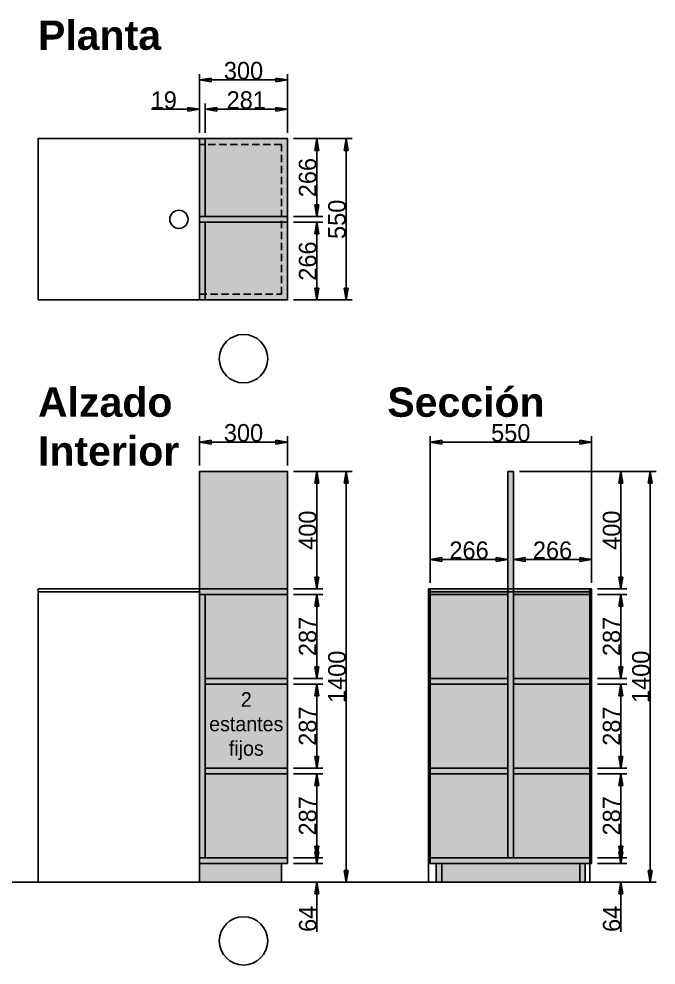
# Model space of a CAD drawing. Header units: millimetres. Extents: x -61063 to 17762, y -100319 to 2880.
# Drawn here: x -15780 to -13609, y -48714 to -45489 of the extents above; entities that cross this region are included whole.
import ezdxf

# ---------------------------------------------------------------- set-up
doc = ezdxf.new("R2010")
doc.units = ezdxf.units.MM
doc.header["$PDMODE"] = 35
doc.header["$PDSIZE"] = 5
doc.linetypes.add('Discontinua JB', pattern=[0.75, 0.5, -0.25])
doc.layers.add('1001 concep color Blau Fosc', color=7, linetype='Continuous', true_color=0x003e84)
for name, color, linetype in [('Cotas bloques dinámicos PM espacio', 10, 'Continuous'), ('Linea Capa Color 0000 JB', 7, 'Continuous'), ('Linea Capa Color 0008 Gris JB', 8, 'Continuous'), ('Linea Capa Color 0202 Lila Parets JB', 202, 'Continuous'), ('Linea Capa Color 0253 Gris Clar JB', 253, 'Continuous')]:
    doc.layers.add(name, color=color, linetype=linetype)
doc.styles.add('Helvetica Light', font='HelveticaNeueLTCom-Th.ttf')
doc.styles.add('Jordi Ava', font='Avant Garde MEdium BT.ttf')
doc.dimstyles.new('Jordi Ava 2015', dxfattribs={"dimtxt": 60, "dimasz": 40, "dimexe": 20, "dimexo": 20, "dimgap": 0.09, "dimtad": 1, "dimdec": 0, "dimzin": 0, "dimdsep": 46, "dimtxsty": 'Jordi Ava', "dimblk": 'CLOSED', "dimcen": 1.5, "dimclrd": 7, "dimclre": 7, "dimclrt": 256, "dimadec": 0, "dimazin": 0, "dimtfac": 0.05, "dimtdec": 0, "dimtofl": 0, "dimtmove": 0, "dimatfit": 3, "dimldrblk": 'CLOSED', "dimfxl": 90, "dimtolj": 1, "dimtzin": 0, "dimlwd": -1, "dimlwe": -1, "dimarcsym": 0})

# ---------------------------------------------------------------- blocks, each defined once
blk = doc.blocks.new('PM202401301630')
at = {"layer": 'Linea Capa Color 0008 Gris JB'}
h = blk.add_hatch(color=256, dxfattribs=at)
h.set_gradient(color1=(0, 127, 255), one_color=1, tint=1, name='INVCYLINDER')
h.paths.add_polyline_path([(349.2, 1345.3), (355.5, 1372.2), (371.4, 1391.2), (363.5, 1410.2), (385.6, 1438.7), (401.5, 1438.7), (413.7, 1421.3), (403.9, 1407), (403.9, 1391.2), (412.6, 1367.4), (418.1, 1360.8), (418.1, 1332.6), (394.4, 1190.3)])
at = {"layer": 'Linea Capa Color 0008 Gris JB', "linetype": 'Continuous'}
for p, q in [((309.6, 1484.7), (311.2, 1487.8)), ((315.9, 1459.3), (309.6, 1484.7)), ((385.6, 1438.7), (363.5, 1410.2)), ((401.5, 1438.7), (385.6, 1438.7)), ((418.1, 1415), (401.5, 1438.7)), ((371.4, 1391.2), (355.5, 1372.2)), ((363.5, 1410.2), (371.4, 1391.2)), ((418.1, 1397.5), (418.1, 1415)), ((426.8, 1384.9), (418.1, 1397.5)), ((355.5, 1372.2), (349.2, 1345.3))]:
    blk.add_line(p, q, dxfattribs=at)
for points in [[(445.8, 1652.6), (437.9, 1651), (436.3, 1657.3), (463.3, 1645.4), (496.5, 1645.4), (517.1, 1636.7), (531.4, 1658.9), (513.9, 1693.7), (493.4, 1708), (403.1, 1728.6), (363.5, 1704.8)], [(332.6, 1510), (332.6, 1529), (316.7, 1540.1), (317.1, 1581.3), (317.1, 1627.2), (312.8, 1639.9), (328.6, 1666.8), (350.8, 1692.2)], [(441.1, 1649.4), (436.3, 1641.5), (427.6, 1632), (427.6, 1616.1), (409.4, 1574.9), (403.1, 1559.9), (382.5, 1559.9), (382.5, 1570.2)], [(369.8, 1559.1), (357.1, 1559.1), (346, 1603.5), (352.4, 1619.3), (357.1, 1617.7)], [(519.5, 1600.3), (519.5, 1624)], [(369.8, 1603.5), (369.8, 1609.8)], [(455.3, 1597.1), (483.8, 1597.1), (485.4, 1606.6)], [(493.1, 1605.4), (487.6, 1606.5), (460.1, 1608.2)], [(479.1, 1595.5), (471.2, 1589.2), (461.7, 1597.1)], [(485.8, 1546.2), (487.4, 1537.5), (510.9, 1537.5), (510.8, 1560.7), (509.2, 1581.9)], [(512.4, 1590.8), (510.8, 1582.9), (506, 1587.6), (515.5, 1590.8)], [(407.8, 1497.3), (395.1, 1511.6), (377.7, 1546.4)], [(503.3, 1535.1), (499.2, 1517.9), (473.1, 1523.2), (467.1, 1527.1)], [(434.7, 1460.9), (384.1, 1451.4), (349.2, 1481.5), (330.2, 1498.9), (293.8, 1478.3)], [(423.7, 1486.2), (417.3, 1489.4)], [(439.5, 1456.1), (444.2, 1470.4), (480.7, 1470.4), (491.8, 1492.6), (493.6, 1505.7)], [(490.2, 1510), (480.7, 1511.6)], [(439.3, 1451), (439.5, 1453), (436.3, 1464.1), (442.1, 1464.1)], [(445.8, 1470.4), (444.2, 1456.1), (441.1, 1457.7)], [(413.7, 1421.3), (403.9, 1407), (403.9, 1391.2), (412.6, 1367.4), (420.5, 1357.9), (422.1, 1357.9)], [(365, 1407), (350.8, 1389.6)], [(426.8, 1384.9), (433.2, 1402.3)], [(418.1, 1332.6), (418.1, 1360.8)]]:
    blk.add_lwpolyline(points, dxfattribs=at)
at = {"layer": 'Linea Capa Color 0008 Gris JB'}
for points in [[(92.6, 775), (94.3, 789), (105.3, 840), (117.9, 893.8), (108.4, 980.9), (87.8, 1053.8), (108.4, 1212.2), (108.4, 1239.1), (94.2, 1286.7), (102.1, 1312), (119.5, 1400.7), (133.8, 1421.3), (195.6, 1440.3), (277.9, 1460.9), (293.8, 1478.3), (311.4, 1488.3), (309.6, 1484.7), (315.9, 1459.3), (394.4, 1190.3), (426.8, 1384.9), (433.2, 1402.3), (439.3, 1451), (449, 1453), (488.6, 1426), (525, 1413.4), (583.6, 1370.6), (591.6, 1204.3), (559.9, 1123.5), (520.3, 1044.3), (506, 995.2), (513.9, 973), (544.8, 794), (544.8, 742.1), (499.7, 713.2), (480.7, 661), (464.8, 596), (428.4, 459.8), (404.6, 350.5), (412.6, 334.7), (425.2, 265), (439.5, 261.8), (452.2, 250.7), (505.2, 174.7), (505.2, 147.8), (496.5, 127.2), (488.6, 128.7), (479.9, 116.1), (479.9, 89.1), (491.8, 49.5), (480.7, 11.5), (453.8, 0), (428.4, 0), (407.7, 0), (399.1, 6.8), (399.9, 44.8), (404.6, 86), (401.5, 97.1), (388.8, 106.6), (349.2, 173.1), (342.9, 171.5), (319.1, 93.1), (300.1, 93.1), (290.6, 84.4), (301.7, 73.3), (312.8, 40), (325.4, 20), (321.5, 0), (293.8, 0), (249.4, 0), (228.8, 6.8), (205.1, 44.8), (194, 54.3), (190.8, 79.6), (211.4, 176.3), (244.7, 228.5), (263.7, 342.6), (244.7, 375.8), (232.8, 390.1), (232.8, 407.5), (211.4, 421.8), (201.9, 431.3), (203.5, 475.6), (201.1, 494.6), (201.1, 543.8), (179.7, 634), (173.4, 727.5), (113.2, 751.3)], [(479.1, 1276.4), (494.9, 1276.4), (523.4, 1275.6), (528.2, 1285.1), (513.2, 1290.1), (513.2, 1305.7), (482.3, 1285.1)]]:
    blk.add_lwpolyline(points, close=True, dxfattribs=at)
at = {"layer": 'Linea Capa Color 0202 Lila Parets JB', "ltscale": 10}
blk.add_line((0, 0), (700, 0), dxfattribs=at)
for p in [(0, 0), (700, 0)]:
    blk.add_point(p, dxfattribs=at)
blk = doc.blocks.new('PM202401301600')
at = {"layer": 'Linea Capa Color 0202 Lila Parets JB', "ltscale": 10}
blk.add_line((700, 0), (4334.2, 0), dxfattribs=at)
at = {"layer": 'Linea Capa Color 0253 Gris Clar JB', "ltscale": 50}
for points in [[(2235.6, 1984.6), (2785.6, 1984.6), (2785.6, 2534.6), (2235.6, 2534.6)], [(1785.6, 990), (1235.6, 990), (1235.6, 1000), (1785.6, 1000)], [(2785.6, 990), (2235.6, 990), (2235.6, 1000), (2785.6, 1000)], [(4115.7, 990), (3565.7, 990), (3565.7, 1000), (4115.7, 1000)], [(1235.6, 0), (1785.6, 0), (1785.6, 990), (1235.6, 990)], [(2235.6, 0), (2785.6, 0), (2785.6, 990), (2235.6, 990)], [(3565.7, 0), (4115.7, 0), (4115.7, 990), (3565.7, 990)]]:
    blk.add_lwpolyline(points, close=True, dxfattribs=at)
blk.add_circle((2715.6, 2259.6), 31, dxfattribs=at)
at = {"layer": 'Linea Capa Color 0000 JB', "ltscale": 10}
blk.add_blockref('PM202401301630', (0, 0), dxfattribs=at)
at = {"layer": '1001 concep color Blau Fosc', "char_height": 100, "width": 597.569, "style": 'Helvetica Light'}
for s, insert, attachment_point in [('{\\fHelveticaNeueLT Com 35 Th|b1|i0|c0|p34;Planta}', (2235.6, 2937.3), 1), ('{\\fHelveticaNeueLT Com 35 Th|b1|i0|c0|p34;Alzado\\PExterior}', (1785.6, 1686.4), 3), ('{\\fHelveticaNeueLT Com 35 Th|b1|i0|c0|p34;Alzado\\PInterior}', (2235.6, 1686.4), 1), ('{\\fHelveticaNeueLT Com 35 Th|b1|i0|c0|p34;Sección}', (3425.7, 1686.4), 1)]:
    blk.add_mtext(s, dxfattribs=dict(at, insert=insert, attachment_point=attachment_point))
blk = doc.blocks.new('_Closed')
at = {"color": 0, "linetype": 'ByBlock', "lineweight": -2}
for p, q in [((-1, 0.167), (0, 0)), ((-1, 0.167), (-1, -0.167)), ((0, 0), (-1, -0.167)), ((0, 0), (-1, 0))]:
    blk.add_line(p, q, dxfattribs=at)
blk = doc.blocks.new('*D4082')
at = {"layer": 'Cotas bloques dinámicos PM espacio', "color": 7, "ltscale": 50, "transparency": 16777216}
for p, q in [((320, 550), (520, 550)), ((500, 40), (500, 510)), ((320, 0), (520, 0))]:
    blk.add_line(p, q, dxfattribs=at)
at = {"layer": 'Defpoints', "color": 0, "ltscale": 50, "transparency": 16777216}
for p in [(300, 550), (500, 550), (300, 0)]:
    blk.add_point(p, dxfattribs=at)
at = {"layer": 'Cotas bloques dinámicos PM espacio', "color": 7, "ltscale": 50, "transparency": 16777216, "xscale": 40, "yscale": 40, "zscale": 40}
for p, rotation in [((500, 550), 90), ((500, 0), 270)]:
    blk.add_blockref('_Closed', p, dxfattribs=dict(at, rotation=rotation))
at = {"layer": 'Cotas bloques dinámicos PM espacio', "ltscale": 50, "transparency": 16777216, "insert": (468.8, 275), "char_height": 60, "attachment_point": 5, "rotation": 90, "style": 'Jordi Ava'}
blk.add_mtext('\\A1;550', dxfattribs=at)
blk = doc.blocks.new('*D4079')
at = {"layer": 'Cotas bloques dinámicos PM espacio', "color": 7, "ltscale": 50, "transparency": 16777216}
for p, q in [((0, 570), (0, 770)), ((40, 750), (260, 750)), ((300, 570), (300, 770))]:
    blk.add_line(p, q, dxfattribs=at)
at = {"layer": 'Defpoints', "color": 0, "ltscale": 50, "transparency": 16777216}
for p in [(300, 750), (0, 550), (300, 550)]:
    blk.add_point(p, dxfattribs=at)
at = {"layer": 'Cotas bloques dinámicos PM espacio', "color": 7, "ltscale": 50, "transparency": 16777216, "xscale": 40, "yscale": 40, "zscale": 40, "rotation": 180}
blk.add_blockref('_Closed', (0, 750), dxfattribs=at)
at = {"layer": 'Cotas bloques dinámicos PM espacio', "color": 7, "ltscale": 50, "transparency": 16777216, "xscale": 40, "yscale": 40, "zscale": 40}
blk.add_blockref('_Closed', (300, 750), dxfattribs=at)
at = {"layer": 'Cotas bloques dinámicos PM espacio', "ltscale": 50, "transparency": 16777216, "insert": (150, 781.3), "char_height": 60, "attachment_point": 5, "style": 'Jordi Ava'}
blk.add_mtext('\\A1;300', dxfattribs=at)
blk = doc.blocks.new('*D4078')
at = {"layer": 'Cotas bloques dinámicos PM espacio', "color": 7, "ltscale": 50, "transparency": 16777216}
for p, q in [((19, 570), (19, 670)), ((59, 650), (260, 650)), ((300, 570), (300, 670))]:
    blk.add_line(p, q, dxfattribs=at)
at = {"layer": 'Defpoints', "color": 0, "ltscale": 50, "transparency": 16777216}
for p in [(300, 650), (19, 550), (300, 550)]:
    blk.add_point(p, dxfattribs=at)
at = {"layer": 'Cotas bloques dinámicos PM espacio', "color": 7, "ltscale": 50, "transparency": 16777216, "xscale": 40, "yscale": 40, "zscale": 40, "rotation": 180}
blk.add_blockref('_Closed', (19, 650), dxfattribs=at)
at = {"layer": 'Cotas bloques dinámicos PM espacio', "color": 7, "ltscale": 50, "transparency": 16777216, "xscale": 40, "yscale": 40, "zscale": 40}
blk.add_blockref('_Closed', (300, 650), dxfattribs=at)
at = {"layer": 'Cotas bloques dinámicos PM espacio', "ltscale": 50, "transparency": 16777216, "insert": (159.5, 681.2), "char_height": 60, "attachment_point": 5, "style": 'Jordi Ava'}
blk.add_mtext('\\A1;281', dxfattribs=at)
blk = doc.blocks.new('*D4150')
at = {"layer": 'Cotas bloques dinámicos PM espacio', "color": 7, "ltscale": 50, "transparency": 16777216}
for p, q in [((-40, 650), (-163.3, 650)), ((0, 570), (0, 670)), ((19, 570), (19, 670)), ((59, 650), (99, 650))]:
    blk.add_line(p, q, dxfattribs=at)
at = {"layer": 'Defpoints', "color": 0, "ltscale": 50, "transparency": 16777216}
for p in [(0, 650), (0, 550), (19, 550)]:
    blk.add_point(p, dxfattribs=at)
at = {"layer": 'Cotas bloques dinámicos PM espacio', "color": 7, "ltscale": 50, "transparency": 16777216, "xscale": 40, "yscale": 40, "zscale": 40}
blk.add_blockref('_Closed', (0, 650), dxfattribs=at)
at = {"layer": 'Cotas bloques dinámicos PM espacio', "color": 7, "ltscale": 50, "transparency": 16777216, "xscale": 40, "yscale": 40, "zscale": 40, "rotation": 180}
blk.add_blockref('_Closed', (19, 650), dxfattribs=at)
at = {"layer": 'Cotas bloques dinámicos PM espacio', "ltscale": 50, "transparency": 16777216, "insert": (-121.6, 680.7), "char_height": 60, "attachment_point": 5, "style": 'Jordi Ava'}
blk.add_mtext('\\A1;19', dxfattribs=at)
blk = doc.blocks.new('*D4081')
at = {"layer": 'Cotas bloques dinámicos PM espacio', "color": 7, "ltscale": 50, "transparency": 16777216}
for p, q in [((320, 550), (420, 550)), ((400, 324.5), (400, 510)), ((320, 284.5), (420, 284.5))]:
    blk.add_line(p, q, dxfattribs=at)
at = {"layer": 'Defpoints', "color": 0, "ltscale": 50, "transparency": 16777216}
for p in [(300, 550), (400, 550), (300, 284.5)]:
    blk.add_point(p, dxfattribs=at)
at = {"layer": 'Cotas bloques dinámicos PM espacio', "color": 7, "ltscale": 50, "transparency": 16777216, "xscale": 40, "yscale": 40, "zscale": 40}
for p, rotation in [((400, 550), 90), ((400, 284.5), 270)]:
    blk.add_blockref('_Closed', p, dxfattribs=dict(at, rotation=rotation))
at = {"layer": 'Cotas bloques dinámicos PM espacio', "ltscale": 50, "transparency": 16777216, "insert": (368.8, 417.2), "char_height": 60, "attachment_point": 5, "rotation": 90, "style": 'Jordi Ava'}
blk.add_mtext('\\A1;266', dxfattribs=at)
blk = doc.blocks.new('*D4080')
at = {"layer": 'Cotas bloques dinámicos PM espacio', "color": 7, "ltscale": 50, "transparency": 16777216}
for p, q in [((320, 265.5), (420.2, 265.5)), ((400.2, 225.5), (400.2, 40)), ((320, 0), (420.2, 0))]:
    blk.add_line(p, q, dxfattribs=at)
at = {"layer": 'Defpoints', "color": 0, "ltscale": 50, "transparency": 16777216}
for p in [(300, 265.5), (300, 0), (400.2, 0)]:
    blk.add_point(p, dxfattribs=at)
at = {"layer": 'Cotas bloques dinámicos PM espacio', "color": 7, "ltscale": 50, "transparency": 16777216, "xscale": 40, "yscale": 40, "zscale": 40}
for p, rotation in [((400.2, 265.5), 90), ((400.2, 0), 270)]:
    blk.add_blockref('_Closed', p, dxfattribs=dict(at, rotation=rotation))
at = {"layer": 'Cotas bloques dinámicos PM espacio', "ltscale": 50, "transparency": 16777216, "insert": (369, 132.7), "char_height": 60, "attachment_point": 5, "rotation": 90, "style": 'Jordi Ava'}
blk.add_mtext('\\A1;266', dxfattribs=at)
blk = doc.blocks.new('*D4077')
at = {"layer": 'Cotas bloques dinámicos PM espacio', "color": 7, "ltscale": 50, "transparency": 16777216}
for p, q in [((320, 1400), (420, 1400)), ((400, 1040), (400, 1360)), ((320, 1000), (420, 1000))]:
    blk.add_line(p, q, dxfattribs=at)
at = {"layer": 'Defpoints', "color": 0, "ltscale": 50, "transparency": 16777216}
for p in [(300, 1400), (400, 1400), (300, 1000)]:
    blk.add_point(p, dxfattribs=at)
at = {"layer": 'Cotas bloques dinámicos PM espacio', "color": 7, "ltscale": 50, "transparency": 16777216, "xscale": 40, "yscale": 40, "zscale": 40}
for p, rotation in [((400, 1400), 90), ((400, 1000), 270)]:
    blk.add_blockref('_Closed', p, dxfattribs=dict(at, rotation=rotation))
at = {"layer": 'Cotas bloques dinámicos PM espacio', "ltscale": 50, "transparency": 16777216, "insert": (368.8, 1200), "char_height": 60, "attachment_point": 5, "rotation": 90, "style": 'Jordi Ava'}
blk.add_mtext('\\A1;400', dxfattribs=at)
blk = doc.blocks.new('*D4076')
at = {"layer": 'Cotas bloques dinámicos PM espacio', "color": 7, "ltscale": 50, "transparency": 16777216}
for p, q in [((320, 981), (420, 981)), ((400, 941), (400, 734.3)), ((320, 694.3), (420, 694.3))]:
    blk.add_line(p, q, dxfattribs=at)
at = {"layer": 'Defpoints', "color": 0, "ltscale": 50, "transparency": 16777216}
for p in [(300, 981), (300, 694.3), (400, 694.3)]:
    blk.add_point(p, dxfattribs=at)
at = {"layer": 'Cotas bloques dinámicos PM espacio', "color": 7, "ltscale": 50, "transparency": 16777216, "xscale": 40, "yscale": 40, "zscale": 40}
for p, rotation in [((400, 981), 90), ((400, 694.3), 270)]:
    blk.add_blockref('_Closed', p, dxfattribs=dict(at, rotation=rotation))
at = {"layer": 'Cotas bloques dinámicos PM espacio', "ltscale": 50, "transparency": 16777216, "insert": (368.8, 837.7), "char_height": 60, "attachment_point": 5, "rotation": 90, "style": 'Jordi Ava'}
blk.add_mtext('\\A1;287', dxfattribs=at)
blk = doc.blocks.new('*D4075')
at = {"layer": 'Cotas bloques dinámicos PM espacio', "color": 7, "ltscale": 50, "transparency": 16777216}
for p, q in [((320, 675.3), (420, 675.3)), ((400, 635.3), (400, 428.7)), ((320, 388.7), (420, 388.7))]:
    blk.add_line(p, q, dxfattribs=at)
at = {"layer": 'Defpoints', "color": 0, "ltscale": 50, "transparency": 16777216}
for p in [(300, 675.3), (300, 388.7), (400, 388.7)]:
    blk.add_point(p, dxfattribs=at)
at = {"layer": 'Cotas bloques dinámicos PM espacio', "color": 7, "ltscale": 50, "transparency": 16777216, "xscale": 40, "yscale": 40, "zscale": 40}
for p, rotation in [((400, 675.3), 90), ((400, 388.7), 270)]:
    blk.add_blockref('_Closed', p, dxfattribs=dict(at, rotation=rotation))
at = {"layer": 'Cotas bloques dinámicos PM espacio', "ltscale": 50, "transparency": 16777216, "insert": (368.8, 532), "char_height": 60, "attachment_point": 5, "rotation": 90, "style": 'Jordi Ava'}
blk.add_mtext('\\A1;287', dxfattribs=at)
blk = doc.blocks.new('*D4151')
at = {"layer": 'Cotas bloques dinámicos PM espacio', "color": 7, "ltscale": 50, "transparency": 16777216}
for p, q in [((320, 1400), (520, 1400)), ((500, 40), (500, 1360)), ((301, 0), (520, 0))]:
    blk.add_line(p, q, dxfattribs=at)
at = {"layer": 'Defpoints', "color": 0, "ltscale": 50, "transparency": 16777216}
for p in [(300, 1400), (500, 1400), (281, 0)]:
    blk.add_point(p, dxfattribs=at)
at = {"layer": 'Cotas bloques dinámicos PM espacio', "color": 7, "ltscale": 50, "transparency": 16777216, "xscale": 40, "yscale": 40, "zscale": 40}
for p, rotation in [((500, 1400), 90), ((500, 0), 270)]:
    blk.add_blockref('_Closed', p, dxfattribs=dict(at, rotation=rotation))
at = {"layer": 'Cotas bloques dinámicos PM espacio', "ltscale": 50, "transparency": 16777216, "insert": (468.8, 700), "char_height": 60, "attachment_point": 5, "rotation": 90, "style": 'Jordi Ava'}
blk.add_mtext('\\A1;1400', dxfattribs=at)
blk = doc.blocks.new('*D4152')
at = {"layer": 'Cotas bloques dinámicos PM espacio', "color": 7, "ltscale": 50, "transparency": 16777216}
for p, q in [((0, 1420), (0, 1520)), ((300, 1420), (300, 1520)), ((260, 1500), (40, 1500))]:
    blk.add_line(p, q, dxfattribs=at)
at = {"layer": 'Defpoints', "color": 0, "ltscale": 50, "transparency": 16777216}
for p in [(0, 1500), (0, 1400), (300, 1400)]:
    blk.add_point(p, dxfattribs=at)
at = {"layer": 'Cotas bloques dinámicos PM espacio', "color": 7, "ltscale": 50, "transparency": 16777216, "xscale": 40, "yscale": 40, "zscale": 40, "rotation": 180}
blk.add_blockref('_Closed', (0, 1500), dxfattribs=at)
at = {"layer": 'Cotas bloques dinámicos PM espacio', "color": 7, "ltscale": 50, "transparency": 16777216, "xscale": 40, "yscale": 40, "zscale": 40}
blk.add_blockref('_Closed', (300, 1500), dxfattribs=at)
at = {"layer": 'Cotas bloques dinámicos PM espacio', "ltscale": 50, "transparency": 16777216, "insert": (150, 1531.3), "char_height": 60, "attachment_point": 5, "style": 'Jordi Ava'}
blk.add_mtext('\\A1;300', dxfattribs=at)
blk = doc.blocks.new('*D4074')
at = {"layer": 'Cotas bloques dinámicos PM espacio', "color": 7, "ltscale": 50, "transparency": 16777216}
for p, q in [((320, 369.7), (420, 369.7)), ((400, 329.7), (400, 123)), ((320, 83), (420, 83))]:
    blk.add_line(p, q, dxfattribs=at)
at = {"layer": 'Defpoints', "color": 0, "ltscale": 50, "transparency": 16777216}
for p in [(300, 369.7), (300, 83), (400, 83)]:
    blk.add_point(p, dxfattribs=at)
at = {"layer": 'Cotas bloques dinámicos PM espacio', "color": 7, "ltscale": 50, "transparency": 16777216, "xscale": 40, "yscale": 40, "zscale": 40}
for p, rotation in [((400, 369.7), 90), ((400, 83), 270)]:
    blk.add_blockref('_Closed', p, dxfattribs=dict(at, rotation=rotation))
at = {"layer": 'Cotas bloques dinámicos PM espacio', "ltscale": 50, "transparency": 16777216, "insert": (368.8, 226.3), "char_height": 60, "attachment_point": 5, "rotation": 90, "style": 'Jordi Ava'}
blk.add_mtext('\\A1;287', dxfattribs=at)
blk = doc.blocks.new('*D4073')
at = {"layer": 'Cotas bloques dinámicos PM espacio', "color": 7, "ltscale": 50, "transparency": 16777216}
for p, q in [((400, 104), (400, 144)), ((320, 64), (420, 64)), ((300, 0), (420, 0)), ((400, -40), (400, -169.6))]:
    blk.add_line(p, q, dxfattribs=at)
at = {"layer": 'Defpoints', "color": 0, "ltscale": 50, "transparency": 16777216}
for p in [(300, 64), (280, 0), (400, 0)]:
    blk.add_point(p, dxfattribs=at)
at = {"layer": 'Cotas bloques dinámicos PM espacio', "color": 7, "ltscale": 50, "transparency": 16777216, "xscale": 40, "yscale": 40, "zscale": 40}
for p, rotation in [((400, 64), 270), ((400, 0), 90)]:
    blk.add_blockref('_Closed', p, dxfattribs=dict(at, rotation=rotation))
at = {"layer": 'Cotas bloques dinámicos PM espacio', "ltscale": 50, "transparency": 16777216, "insert": (369.3, -124.8), "char_height": 60, "attachment_point": 5, "rotation": 90, "style": 'Jordi Ava'}
blk.add_mtext('\\A1;64', dxfattribs=at)
blk = doc.blocks.new('*D4087')
at = {"layer": 'Cotas bloques dinámicos PM espacio', "color": 7, "ltscale": 50, "transparency": 16777216}
for p, q in [((29.5, 1400), (395, 1400)), ((375, 1040), (375, 1360)), ((295, 1000), (395, 1000))]:
    blk.add_line(p, q, dxfattribs=at)
at = {"layer": 'Defpoints', "color": 0, "ltscale": 50, "transparency": 16777216}
for p in [(9.5, 1400), (375, 1400), (275, 1000)]:
    blk.add_point(p, dxfattribs=at)
at = {"layer": 'Cotas bloques dinámicos PM espacio', "color": 7, "ltscale": 50, "transparency": 16777216, "xscale": 40, "yscale": 40, "zscale": 40}
for p, rotation in [((375, 1400), 90), ((375, 1000), 270)]:
    blk.add_blockref('_Closed', p, dxfattribs=dict(at, rotation=rotation))
at = {"layer": 'Cotas bloques dinámicos PM espacio', "ltscale": 50, "transparency": 16777216, "insert": (343.8, 1200), "char_height": 60, "attachment_point": 5, "rotation": 90, "style": 'Jordi Ava'}
blk.add_mtext('\\A1;400', dxfattribs=at)
blk = doc.blocks.new('*D4088')
at = {"layer": 'Cotas bloques dinámicos PM espacio', "color": 7, "ltscale": 50, "transparency": 16777216}
for p, q in [((-275, 1020), (-275, 1520)), ((275, 1020), (275, 1520)), ((235, 1500), (-235, 1500))]:
    blk.add_line(p, q, dxfattribs=at)
at = {"layer": 'Defpoints', "color": 0, "ltscale": 50, "transparency": 16777216}
for p in [(-275, 1500), (-275, 1000), (275, 1000)]:
    blk.add_point(p, dxfattribs=at)
at = {"layer": 'Cotas bloques dinámicos PM espacio', "color": 7, "ltscale": 50, "transparency": 16777216, "xscale": 40, "yscale": 40, "zscale": 40, "rotation": 180}
blk.add_blockref('_Closed', (-275, 1500), dxfattribs=at)
at = {"layer": 'Cotas bloques dinámicos PM espacio', "color": 7, "ltscale": 50, "transparency": 16777216, "xscale": 40, "yscale": 40, "zscale": 40}
blk.add_blockref('_Closed', (275, 1500), dxfattribs=at)
at = {"layer": 'Cotas bloques dinámicos PM espacio', "ltscale": 50, "transparency": 16777216, "insert": (0, 1531.2), "char_height": 60, "attachment_point": 5, "style": 'Jordi Ava'}
blk.add_mtext('\\A1;550', dxfattribs=at)
blk = doc.blocks.new('*D4089')
at = {"layer": 'Cotas bloques dinámicos PM espacio', "color": 7, "ltscale": 50, "transparency": 16777216}
for p, q in [((9.5, 1020), (9.5, 1120)), ((235, 1100), (49.5, 1100)), ((275, 1020), (275, 1120))]:
    blk.add_line(p, q, dxfattribs=at)
at = {"layer": 'Defpoints', "color": 0, "ltscale": 50, "transparency": 16777216}
for p in [(9.5, 1100), (9.5, 1000), (275, 1000)]:
    blk.add_point(p, dxfattribs=at)
at = {"layer": 'Cotas bloques dinámicos PM espacio', "color": 7, "ltscale": 50, "transparency": 16777216, "xscale": 40, "yscale": 40, "zscale": 40, "rotation": 180}
blk.add_blockref('_Closed', (9.5, 1100), dxfattribs=at)
at = {"layer": 'Cotas bloques dinámicos PM espacio', "color": 7, "ltscale": 50, "transparency": 16777216, "xscale": 40, "yscale": 40, "zscale": 40}
blk.add_blockref('_Closed', (275, 1100), dxfattribs=at)
at = {"layer": 'Cotas bloques dinámicos PM espacio', "ltscale": 50, "transparency": 16777216, "insert": (142.2, 1131.2), "char_height": 60, "attachment_point": 5, "style": 'Jordi Ava'}
blk.add_mtext('\\A1;266', dxfattribs=at)
blk = doc.blocks.new('*D4090')
at = {"layer": 'Cotas bloques dinámicos PM espacio', "color": 7, "ltscale": 50, "transparency": 16777216}
for p, q in [((295, 675.3), (395, 675.3)), ((375, 635.3), (375, 428.7)), ((295, 388.7), (395, 388.7))]:
    blk.add_line(p, q, dxfattribs=at)
at = {"layer": 'Defpoints', "color": 0, "ltscale": 50, "transparency": 16777216}
for p in [(275, 675.3), (275, 388.7), (375, 388.7)]:
    blk.add_point(p, dxfattribs=at)
at = {"layer": 'Cotas bloques dinámicos PM espacio', "color": 7, "ltscale": 50, "transparency": 16777216, "xscale": 40, "yscale": 40, "zscale": 40}
for p, rotation in [((375, 675.3), 90), ((375, 388.7), 270)]:
    blk.add_blockref('_Closed', p, dxfattribs=dict(at, rotation=rotation))
at = {"layer": 'Cotas bloques dinámicos PM espacio', "ltscale": 50, "transparency": 16777216, "insert": (343.8, 532), "char_height": 60, "attachment_point": 5, "rotation": 90, "style": 'Jordi Ava'}
blk.add_mtext('\\A1;287', dxfattribs=at)
blk = doc.blocks.new('*D4083')
at = {"layer": 'Cotas bloques dinámicos PM espacio', "color": 7, "ltscale": 50, "transparency": 16777216}
for p, q in [((295, 981), (395, 981)), ((375, 941), (375, 734.3)), ((295, 694.3), (395, 694.3))]:
    blk.add_line(p, q, dxfattribs=at)
at = {"layer": 'Defpoints', "color": 0, "ltscale": 50, "transparency": 16777216}
for p in [(275, 981), (275, 694.3), (375, 694.3)]:
    blk.add_point(p, dxfattribs=at)
at = {"layer": 'Cotas bloques dinámicos PM espacio', "color": 7, "ltscale": 50, "transparency": 16777216, "xscale": 40, "yscale": 40, "zscale": 40}
for p, rotation in [((375, 981), 90), ((375, 694.3), 270)]:
    blk.add_blockref('_Closed', p, dxfattribs=dict(at, rotation=rotation))
at = {"layer": 'Cotas bloques dinámicos PM espacio', "ltscale": 50, "transparency": 16777216, "insert": (343.8, 837.7), "char_height": 60, "attachment_point": 5, "rotation": 90, "style": 'Jordi Ava'}
blk.add_mtext('\\A1;287', dxfattribs=at)
blk = doc.blocks.new('*D4084')
at = {"layer": 'Cotas bloques dinámicos PM espacio', "color": 7, "ltscale": 50, "transparency": 16777216}
for p, q in [((29.5, 1400), (495, 1400)), ((475, 40), (475, 1360)), ((276, 0), (495, 0))]:
    blk.add_line(p, q, dxfattribs=at)
at = {"layer": 'Defpoints', "color": 0, "ltscale": 50, "transparency": 16777216}
for p in [(9.5, 1400), (475, 1400), (256, 0)]:
    blk.add_point(p, dxfattribs=at)
at = {"layer": 'Cotas bloques dinámicos PM espacio', "color": 7, "ltscale": 50, "transparency": 16777216, "xscale": 40, "yscale": 40, "zscale": 40}
for p, rotation in [((475, 1400), 90), ((475, 0), 270)]:
    blk.add_blockref('_Closed', p, dxfattribs=dict(at, rotation=rotation))
at = {"layer": 'Cotas bloques dinámicos PM espacio', "ltscale": 50, "transparency": 16777216, "insert": (443.8, 700), "char_height": 60, "attachment_point": 5, "rotation": 90, "style": 'Jordi Ava'}
blk.add_mtext('\\A1;1400', dxfattribs=at)
blk = doc.blocks.new('*D4085')
at = {"layer": 'Cotas bloques dinámicos PM espacio', "color": 7, "ltscale": 50, "transparency": 16777216}
for p, q in [((295, 369.7), (395, 369.7)), ((375, 329.7), (375, 123)), ((295, 83), (395, 83))]:
    blk.add_line(p, q, dxfattribs=at)
at = {"layer": 'Defpoints', "color": 0, "ltscale": 50, "transparency": 16777216}
for p in [(275, 369.7), (275, 83), (375, 83)]:
    blk.add_point(p, dxfattribs=at)
at = {"layer": 'Cotas bloques dinámicos PM espacio', "color": 7, "ltscale": 50, "transparency": 16777216, "xscale": 40, "yscale": 40, "zscale": 40}
for p, rotation in [((375, 369.7), 90), ((375, 83), 270)]:
    blk.add_blockref('_Closed', p, dxfattribs=dict(at, rotation=rotation))
at = {"layer": 'Cotas bloques dinámicos PM espacio', "ltscale": 50, "transparency": 16777216, "insert": (343.8, 226.3), "char_height": 60, "attachment_point": 5, "rotation": 90, "style": 'Jordi Ava'}
blk.add_mtext('\\A1;287', dxfattribs=at)
blk = doc.blocks.new('*D4086')
at = {"layer": 'Cotas bloques dinámicos PM espacio', "color": 7, "ltscale": 50, "transparency": 16777216}
for p, q in [((375, 104), (375, 144)), ((295, 64), (395, 64)), ((275, 0), (395, 0)), ((375, -40), (375, -169.6))]:
    blk.add_line(p, q, dxfattribs=at)
at = {"layer": 'Defpoints', "color": 0, "ltscale": 50, "transparency": 16777216}
for p in [(275, 64), (255, 0), (375, 0)]:
    blk.add_point(p, dxfattribs=at)
at = {"layer": 'Cotas bloques dinámicos PM espacio', "color": 7, "ltscale": 50, "transparency": 16777216, "xscale": 40, "yscale": 40, "zscale": 40}
for p, rotation in [((375, 64), 270), ((375, 0), 90)]:
    blk.add_blockref('_Closed', p, dxfattribs=dict(at, rotation=rotation))
at = {"layer": 'Cotas bloques dinámicos PM espacio', "ltscale": 50, "transparency": 16777216, "insert": (344.3, -124.8), "char_height": 60, "attachment_point": 5, "rotation": 90, "style": 'Jordi Ava'}
blk.add_mtext('\\A1;64', dxfattribs=at)
blk = doc.blocks.new('*D4091')
at = {"layer": 'Cotas bloques dinámicos PM espacio', "color": 7, "ltscale": 50, "transparency": 16777216}
for p, q in [((-275, 1020), (-275, 1120)), ((-49.5, 1100), (-235, 1100)), ((-9.5, 1020), (-9.5, 1120))]:
    blk.add_line(p, q, dxfattribs=at)
at = {"layer": 'Defpoints', "color": 0, "ltscale": 50, "transparency": 16777216}
for p in [(-275, 1100), (-275, 1000), (-9.5, 1000)]:
    blk.add_point(p, dxfattribs=at)
at = {"layer": 'Cotas bloques dinámicos PM espacio', "color": 7, "ltscale": 50, "transparency": 16777216, "xscale": 40, "yscale": 40, "zscale": 40, "rotation": 180}
blk.add_blockref('_Closed', (-275, 1100), dxfattribs=at)
at = {"layer": 'Cotas bloques dinámicos PM espacio', "color": 7, "ltscale": 50, "transparency": 16777216, "xscale": 40, "yscale": 40, "zscale": 40}
blk.add_blockref('_Closed', (-9.5, 1100), dxfattribs=at)
at = {"layer": 'Cotas bloques dinámicos PM espacio', "ltscale": 50, "transparency": 16777216, "insert": (-142.2, 1131.2), "char_height": 60, "attachment_point": 5, "style": 'Jordi Ava'}
blk.add_mtext('\\A1;266', dxfattribs=at)
blk = doc.blocks.new('PM202401301615')
at = {"layer": 'Linea Capa Color 0000 JB', "ltscale": 50}
h = blk.add_hatch(color=254, dxfattribs=at)
h.dxf.hatch_style = 1
h.paths.add_polyline_path([(0, 0), (300, 0), (300, 550), (0, 550)])
at = {"layer": 'Cotas bloques dinámicos PM espacio', "ltscale": 10}
blk.add_circle((150, -200), 82.4, dxfattribs=at)
at = {"layer": 'Linea Capa Color 0000 JB', "ltscale": 50}
for points in [[(0, 0), (300, 0), (300, 550), (0, 550)], [(0, 284.5), (19, 284.5), (19, 550), (0, 550)], [(0, 0), (300, 0), (300, 550), (0, 550)], [(0, 265.5), (300, 265.5), (300, 284.5), (0, 284.5)], [(0, 0), (19, 0), (19, 265.5), (0, 265.5)]]:
    blk.add_lwpolyline(points, close=True, dxfattribs=at)
at = {"layer": 'Linea Capa Color 0000 JB', "linetype": 'Discontinua JB', "ltscale": 50}
blk.add_lwpolyline([(0, 20), (280, 20), (280, 530), (0, 530)], close=True, dxfattribs=at)
at = {"layer": 'Cotas bloques dinámicos PM espacio', "ltscale": 50}
for base, p1, p2, picture, middle in [((300, 750), (0, 550), (300, 550), '*D4079', (150, 781.3)), ((0, 650), (19, 550), (0, 550), '*D4150', (-121.6, 680.7)), ((300, 650), (19, 550), (300, 550), '*D4078', (159.5, 681.2))]:
    dim = blk.add_linear_dim(base=base, p1=p1, p2=p2, dimstyle='Jordi Ava 2015', dxfattribs=at)
    dim.commit()
    dim.dimension.update_dxf_attribs({"geometry": picture, "text_midpoint": middle})
for base, p1, p2, picture, middle in [((500, 550), (300, 0), (300, 550), '*D4082', (468.8, 275)), ((400, 550), (300, 284.5), (300, 550), '*D4081', (368.7561538, 417.25)), ((400.2020366, 0), (300, 265.5), (300, 0), '*D4080', (368.9581904, 132.75))]:
    dim = blk.add_linear_dim(base=base, p1=p1, p2=p2, angle=90, dimstyle='Jordi Ava 2015', dxfattribs=at)
    dim.commit()
    dim.dimension.update_dxf_attribs({"geometry": picture, "text_midpoint": middle})
blk = doc.blocks.new('PM202401301616')
at = {"layer": 'Linea Capa Color 0000 JB', "ltscale": 50}
h = blk.add_hatch(color=254, dxfattribs=at)
h.dxf.hatch_style = 1
h.paths.add_polyline_path([(300, 83), (0, 83), (0, 1400), (300, 1400)])
h.paths.add_polyline_path([(280, 0), (0, 0), (0, 64), (280, 64)])
h.paths.add_polyline_path([(300, 64), (0, 64), (0, 83), (300, 83)])
at = {"layer": 'Cotas bloques dinámicos PM espacio', "ltscale": 10}
blk.add_circle((150, -200), 82.4, dxfattribs=at)
at = {"layer": 'Linea Capa Color 0000 JB', "ltscale": 50}
for points in [[(300, 83), (0, 83), (0, 1400), (300, 1400)], [(300, 981), (0, 981), (0, 1000), (300, 1000)], [(19, 981), (19, 83), (0, 83), (0, 981)], [(300, 675.3), (19, 675.3), (19, 694.3), (300, 694.3)], [(300, 369.7), (19, 369.7), (19, 388.7), (300, 388.7)], [(300, 64), (0, 64), (0, 83), (300, 83)], [(280, 0), (0, 0), (0, 64), (280, 64)]]:
    blk.add_lwpolyline(points, close=True, dxfattribs=at)
at = {"layer": '1001 concep color Blau Fosc', "insert": (159.5, 532), "char_height": 50, "width": 281, "attachment_point": 5, "style": 'Jordi Ava'}
blk.add_mtext('{\\fAgency FB|b0|i0|c0|p34;2 estantes fijos}', dxfattribs=at)
at = {"layer": 'Cotas bloques dinámicos PM espacio', "ltscale": 50}
dim = blk.add_linear_dim(base=(0, 1500), p1=(300, 1400), p2=(0, 1400), dimstyle='Jordi Ava 2015', dxfattribs=at)
dim.commit()
dim.dimension.update_dxf_attribs({"geometry": '*D4152', "text_midpoint": (150, 1531.3)})
for base, p1, p2, picture, middle in [((500, 1400), (281, 0), (300, 1400), '*D4151', (468.8, 700)), ((400, 1400), (300, 1000), (300, 1400), '*D4077', (368.8, 1200)), ((400, 694.3), (300, 981), (300, 694.3), '*D4076', (368.8, 837.7)), ((400, 388.7), (300, 675.3), (300, 388.7), '*D4075', (368.8, 532)), ((400, 83), (300, 369.7), (300, 83), '*D4074', (368.8, 226.3)), ((400, 0), (300, 64), (280, 0), '*D4073', (369.3, -124.8))]:
    dim = blk.add_linear_dim(base=base, p1=p1, p2=p2, angle=90, dimstyle='Jordi Ava 2015', dxfattribs=at)
    dim.commit()
    dim.dimension.update_dxf_attribs({"geometry": picture, "text_midpoint": middle})
blk = doc.blocks.new('PM202401301617')
at = {"layer": 'Linea Capa Color 0000 JB', "ltscale": 50}
h = blk.add_hatch(color=8, dxfattribs=at)
h.dxf.hatch_style = 1
h.paths.add_polyline_path([(9.5, 1400), (9.5, 83), (-9.5, 83), (-9.5, 1400)])
h.paths.add_polyline_path([(275, 981), (9.5, 981), (9.5, 1000), (275, 1000)])
h.paths.add_polyline_path([(-275, 981), (-9.5, 981), (-9.5, 1000), (-275, 1000)])
h.paths.add_polyline_path([(-275, 675.3), (-9.5, 675.3), (-9.5, 694.3), (-275, 694.3)])
h.paths.add_polyline_path([(275, 675.3), (9.5, 675.3), (9.5, 694.3), (275, 694.3)])
h.paths.add_polyline_path([(-275, 369.7), (-9.5, 369.7), (-9.5, 388.7), (-275, 388.7)])
h.paths.add_polyline_path([(275, 369.7), (9.5, 369.7), (9.5, 388.7), (275, 388.7)])
h.paths.add_polyline_path([(-254, 0), (-235, 0), (-235, 64), (-254, 64)])
h.paths.add_polyline_path([(275, 64), (-275, 64), (-275, 83), (275, 83)])
h.paths.add_polyline_path([(254, 0), (235, 0), (235, 64), (254, 64)])
h = blk.add_hatch(color=254, dxfattribs=at)
h.dxf.hatch_style = 1
h.paths.add_polyline_path([(-9.5, 981), (-275, 981), (-275, 83), (-9.5, 83)])
h.paths.add_polyline_path([(9.5, 981), (275, 981), (275, 83), (9.5, 83)])
h.paths.add_polyline_path([(-254, 0), (254, 0), (254, 64), (-254, 64)])
for points in [[(9.5, 1400), (9.5, 83), (-9.5, 83), (-9.5, 1400)], [(-275, 981), (-9.5, 981), (-9.5, 1000), (-275, 1000)], [(275, 981), (9.5, 981), (9.5, 1000), (275, 1000)], [(-9.5, 981), (-275, 981), (-275, 83), (-9.5, 83)], [(9.5, 981), (275, 981), (275, 83), (9.5, 83)], [(-275, 675.3), (-9.5, 675.3), (-9.5, 694.3), (-275, 694.3)], [(275, 675.3), (9.5, 675.3), (9.5, 694.3), (275, 694.3)], [(-275, 369.7), (-9.5, 369.7), (-9.5, 388.7), (-275, 388.7)], [(275, 369.7), (9.5, 369.7), (9.5, 388.7), (275, 388.7)], [(275, 64), (-275, 64), (-275, 83), (275, 83)], [(-254, 0), (-235, 0), (-235, 64), (-254, 64)], [(-254, 0), (254, 0), (254, 64), (-254, 64)], [(254, 0), (235, 0), (235, 64), (254, 64)]]:
    blk.add_lwpolyline(points, close=True, dxfattribs=at)
at = {"layer": 'Cotas bloques dinámicos PM espacio', "ltscale": 50}
for base, p1, p2, picture, middle in [((-275, 1500), (275, 1000), (-275, 1000), '*D4088', (0, 1531.2)), ((-275, 1100), (-9.5, 1000), (-275, 1000), '*D4091', (-142.25, 1131.2438462)), ((9.5, 1100), (275, 1000), (9.5, 1000), '*D4089', (142.25, 1131.2438462))]:
    dim = blk.add_linear_dim(base=base, p1=p1, p2=p2, dimstyle='Jordi Ava 2015', dxfattribs=at)
    dim.commit()
    dim.dimension.update_dxf_attribs({"geometry": picture, "text_midpoint": middle})
for base, p1, p2, picture, middle in [((375, 1400), (275, 1000), (9.5, 1400), '*D4087', (343.8, 1200)), ((475, 1400), (256, 0), (9.5, 1400), '*D4084', (443.8, 700)), ((375, 694.3), (275, 981), (275, 694.3), '*D4083', (343.8, 837.7)), ((375, 388.7), (275, 675.3), (275, 388.7), '*D4090', (343.8, 532)), ((375, 83), (275, 369.7), (275, 83), '*D4085', (343.8, 226.3)), ((375, 0), (275, 64), (255, 0), '*D4086', (344.3, -124.8))]:
    dim = blk.add_linear_dim(base=base, p1=p1, p2=p2, angle=90, dimstyle='Jordi Ava 2015', dxfattribs=at)
    dim.commit()
    dim.dimension.update_dxf_attribs({"geometry": picture, "text_midpoint": middle})
blk = doc.blocks.new('*U8820')
at = {"layer": 'Linea Capa Color 0000 JB'}
for name, p in [('PM202401301600', (0, 0)), ('PM202401301615', (2785.6, 1984.6)), ('PM202401301616', (2785.6, 0)), ('PM202401301617', (3846.2, 0))]:
    blk.add_blockref(name, p, dxfattribs=at)

msp = doc.modelspace()

# ---------------------------------------------------------------- block references
at = {"layer": 'Linea Capa Color 0000 JB'}
msp.add_blockref('*U8820', (-17950.2, -48431.5), dxfattribs=at)

doc.saveas('drawing.dxf')
